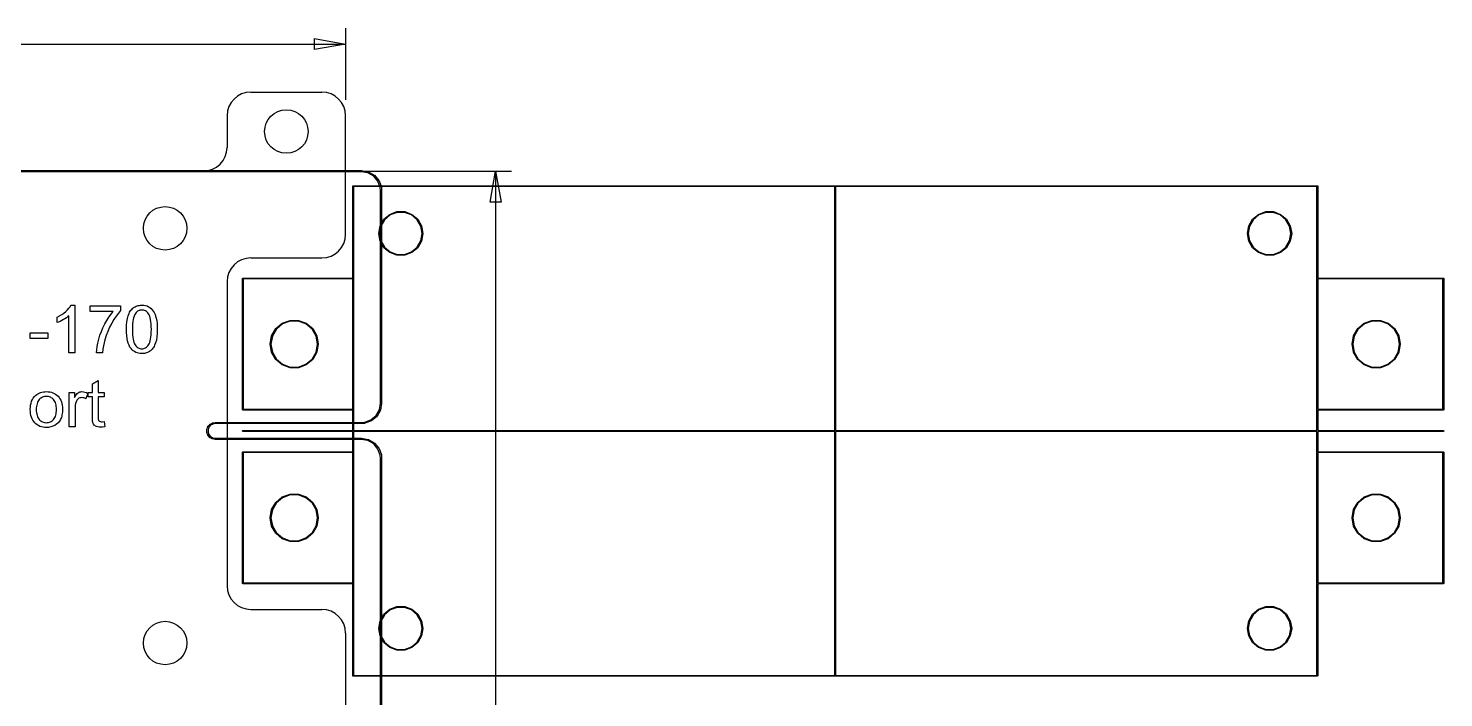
# Model space of a CAD drawing. Extents: x -55 to 320, y -110 to 124.
# Drawn here: x 140.8 to 320.1, y 33.3 to 118.1 of the extents above; entities that cross this region are included whole.
import ezdxf

# ---------------------------------------------------------------- set-up
doc = ezdxf.new("R2010")
doc.units = 0
doc.header["$LTSCALE"] = 10
for name, color, linetype in [('devices', 7, 'CONTINUOUS'), ('edge_cuts', 7, 'CONTINUOUS'), ('support_2mm_layer', 7, 'CONTINUOUS')]:
    doc.layers.add(name, color=color, linetype=linetype)

msp = doc.modelspace()

# ---------------------------------------------------------------- linework, layer by layer
at = {"layer": 'devices', "color": 7, "linetype": 'CONTINUOUS'}
for p, q in [((181.9, 98.11), (181.9, 98.12)), ((181.9, 98.12), (181.91, 98.12)), ((181.9, 98.1), (181.9, 98.11)), ((181.9, 98.11), (181.9, 98.11)), ((181.9, 86.45), (181.9, 98.1)), ((181.9, 98.1), (181.9, 98.1)), ((181.91, 98.13), (181.91, 98.14)), ((181.91, 98.14), (181.92, 98.14)), ((181.91, 98.12), (181.91, 98.13)), ((181.91, 98.13), (181.91, 98.13)), ((181.91, 98.12), (181.91, 98.12)), ((181.92, 98.14), (181.92, 98.14)), ((181.92, 98.14), (181.93, 98.14)), ((181.93, 98.14), (181.93, 98.15)), ((181.93, 98.15), (181.94, 98.15)), ((181.93, 98.14), (181.93, 98.14)), ((181.94, 98.15), (181.94, 98.15)), ((181.94, 98.15), (181.95, 98.15)), ((181.95, 98.15), (181.95, 98.15)), ((181.95, 98.15), (304.05, 98.15)), ((182, 98.05), (182, 67.15)), ((242.95, 98.05), (182, 98.05)), ((242.95, 67.15), (242.95, 98.05)), ((243.05, 98.05), (243.05, 67.15)), ((304, 98.05), (243.05, 98.05)), ((304, 67.15), (304, 98.05)), ((304.05, 98.15), (304.06, 98.15)), ((304.05, 98.15), (304.05, 98.15)), ((304.06, 98.15), (304.06, 98.15)), ((304.06, 98.15), (304.07, 98.15)), ((304.07, 98.15), (304.07, 98.14)), ((304.07, 98.14), (304.07, 98.14)), ((304.07, 98.14), (304.08, 98.14)), ((304.08, 98.14), (304.08, 98.14)), ((304.08, 98.14), (304.08, 98.14)), ((304.08, 98.14), (304.09, 98.13)), ((304.09, 98.13), (304.09, 98.13)), ((304.09, 98.13), (304.09, 98.12)), ((304.09, 98.12), (304.1, 98.12)), ((304.1, 98.12), (304.1, 98.12)), ((304.1, 98.12), (304.1, 98.11)), ((304.1, 98.11), (304.1, 98.11)), ((304.1, 98.11), (304.1, 98.1)), ((304.1, 98.1), (304.1, 98.1)), ((304.1, 98.1), (304.1, 86.45)), ((185.37, 93.06), (185.85, 93.9)), ((185.93, 93.84), (185.46, 93.02)), ((185.85, 93.9), (186.6, 94.52)), ((186.65, 94.44), (185.93, 93.84)), ((186.6, 94.52), (187.51, 94.86)), ((187.53, 94.76), (186.65, 94.44)), ((187.51, 94.86), (188.49, 94.86)), ((188.47, 94.76), (187.53, 94.76)), ((189.35, 94.44), (188.47, 94.76)), ((188.49, 94.86), (189.4, 94.52)), ((190.07, 93.84), (189.35, 94.44)), ((189.4, 94.52), (190.15, 93.9)), ((190.54, 93.02), (190.07, 93.84)), ((190.15, 93.9), (190.63, 93.06)), ((295.37, 93.06), (295.86, 93.9)), ((295.93, 93.84), (295.46, 93.02)), ((295.86, 93.9), (296.6, 94.52)), ((296.65, 94.44), (295.93, 93.84)), ((296.6, 94.52), (297.51, 94.86)), ((297.53, 94.76), (296.65, 94.44)), ((297.51, 94.86), (298.49, 94.86)), ((298.47, 94.76), (297.53, 94.76)), ((299.35, 94.44), (298.47, 94.76)), ((298.49, 94.86), (299.4, 94.52)), ((300.07, 93.84), (299.35, 94.44)), ((299.4, 94.52), (300.14, 93.9)), ((300.54, 93.02), (300.07, 93.84)), ((300.14, 93.9), (300.63, 93.06)), ((185.2, 92.1), (185.37, 93.06)), ((185.37, 91.14), (185.2, 92.1)), ((185.46, 93.02), (185.3, 92.1)), ((185.3, 92.1), (185.46, 91.18)), ((190.7, 92.1), (190.54, 93.02)), ((190.54, 91.18), (190.7, 92.1)), ((190.63, 93.06), (190.8, 92.1)), ((190.8, 92.1), (190.63, 91.14)), ((295.2, 92.1), (295.37, 93.06)), ((295.37, 91.14), (295.2, 92.1)), ((295.46, 93.02), (295.3, 92.1)), ((295.3, 92.1), (295.46, 91.18)), ((300.7, 92.1), (300.54, 93.02)), ((300.54, 91.18), (300.7, 92.1)), ((300.63, 93.06), (300.8, 92.1)), ((300.8, 92.1), (300.63, 91.14)), ((185.85, 90.3), (185.37, 91.14)), ((185.46, 91.18), (185.93, 90.36)), ((186.6, 89.68), (185.85, 90.3)), ((185.93, 90.36), (186.65, 89.76)), ((187.51, 89.34), (186.6, 89.68)), ((186.65, 89.76), (187.53, 89.44)), ((188.47, 89.44), (189.35, 89.76)), ((189.4, 89.68), (188.49, 89.34)), ((189.35, 89.76), (190.07, 90.36)), ((190.15, 90.3), (189.4, 89.68)), ((190.07, 90.36), (190.54, 91.18)), ((190.63, 91.14), (190.15, 90.3)), ((295.86, 90.3), (295.37, 91.14)), ((295.46, 91.18), (295.93, 90.36)), ((296.6, 89.68), (295.86, 90.3)), ((295.93, 90.36), (296.65, 89.76)), ((297.51, 89.34), (296.6, 89.68)), ((296.65, 89.76), (297.53, 89.44)), ((298.47, 89.44), (299.35, 89.76)), ((299.4, 89.68), (298.49, 89.34)), ((299.35, 89.76), (300.07, 90.36)), ((300.14, 90.3), (299.4, 89.68)), ((300.07, 90.36), (300.54, 91.18)), ((300.63, 91.14), (300.14, 90.3)), ((188.49, 89.34), (187.51, 89.34)), ((187.53, 89.44), (188.47, 89.44)), ((298.49, 89.34), (297.51, 89.34)), ((297.53, 89.44), (298.47, 89.44)), ((167.95, 86.41), (167.95, 86.42)), ((167.95, 86.42), (167.96, 86.42)), ((167.95, 86.4), (167.95, 86.41)), ((167.95, 86.41), (167.95, 86.41)), ((167.95, 69.8), (167.95, 86.4)), ((167.95, 86.4), (167.95, 86.4)), ((167.96, 86.43), (167.97, 86.44)), ((167.96, 86.42), (167.96, 86.43)), ((167.96, 86.43), (167.96, 86.43)), ((167.96, 86.42), (167.96, 86.42)), ((167.97, 86.44), (167.97, 86.44)), ((167.97, 86.44), (167.97, 86.44)), ((167.97, 86.44), (167.97, 86.44)), ((167.97, 86.44), (167.98, 86.44)), ((167.98, 86.44), (167.98, 86.45)), ((167.98, 86.45), (167.99, 86.45)), ((167.99, 86.45), (167.99, 86.45)), ((167.99, 86.45), (168, 86.45)), ((168, 86.45), (168, 86.45)), ((168, 86.45), (181.9, 86.45)), ((168.05, 86.35), (168.05, 69.85)), ((181.9, 86.35), (168.05, 86.35)), ((181.9, 69.85), (181.9, 86.35)), ((304.1, 86.45), (320, 86.45)), ((304.1, 86.35), (304.1, 69.85)), ((319.95, 86.35), (304.1, 86.35)), ((319.95, 69.85), (319.95, 86.35)), ((320, 86.45), (320, 86.45)), ((320, 86.45), (320.01, 86.45)), ((320.01, 86.45), (320.01, 86.45)), ((320.01, 86.45), (320.02, 86.45)), ((320.02, 86.45), (320.02, 86.44)), ((320.02, 86.44), (320.02, 86.44)), ((320.02, 86.44), (320.03, 86.44)), ((320.03, 86.44), (320.03, 86.44)), ((320.03, 86.44), (320.04, 86.44)), ((320.04, 86.44), (320.04, 86.43)), ((320.04, 86.43), (320.04, 86.43)), ((320.04, 86.43), (320.04, 86.42)), ((320.04, 86.42), (320.05, 86.42)), ((320.05, 86.42), (320.05, 86.42)), ((320.05, 86.42), (320.05, 86.41)), ((320.05, 86.41), (320.05, 86.41)), ((320.05, 86.41), (320.05, 86.4)), ((320.05, 86.4), (320.05, 86.4)), ((320.05, 86.4), (320.05, 69.8)), ((172.16, 80.06), (172.97, 80.74)), ((173.03, 80.65), (172.24, 80)), ((172.97, 80.74), (173.97, 81.1)), ((173.99, 81.01), (173.03, 80.65)), ((173.97, 81.1), (175.03, 81.1)), ((175.01, 81.01), (173.99, 81.01)), ((175.97, 80.65), (175.01, 81.01)), ((175.03, 81.1), (176.03, 80.74)), ((176.76, 80), (175.97, 80.65)), ((176.03, 80.74), (176.84, 80.06)), ((309.16, 80.06), (309.98, 80.74)), ((310.02, 80.65), (309.24, 80)), ((309.98, 80.74), (310.97, 81.1)), ((310.99, 81.01), (310.02, 80.65)), ((310.97, 81.1), (312.03, 81.1)), ((312.01, 81.01), (310.99, 81.01)), ((312.98, 80.65), (312.01, 81.01)), ((312.03, 81.1), (313.02, 80.74)), ((313.76, 80), (312.98, 80.65)), ((313.02, 80.74), (313.84, 80.06)), ((171.45, 78.1), (171.63, 79.14)), ((171.73, 79.11), (171.55, 78.1)), ((171.63, 79.14), (172.16, 80.06)), ((172.24, 80), (171.73, 79.11)), ((177.27, 79.11), (176.76, 80)), ((176.84, 80.06), (177.37, 79.14)), ((177.45, 78.1), (177.27, 79.11)), ((177.37, 79.14), (177.55, 78.1)), ((308.45, 78.1), (308.63, 79.14)), ((308.73, 79.11), (308.55, 78.1)), ((308.63, 79.14), (309.16, 80.06)), ((309.24, 80), (308.73, 79.11)), ((314.27, 79.11), (313.76, 80)), ((313.84, 80.06), (314.37, 79.14)), ((314.45, 78.1), (314.27, 79.11)), ((314.37, 79.14), (314.55, 78.1)), ((171.63, 77.06), (171.45, 78.1)), ((171.55, 78.1), (171.73, 77.09)), ((171.73, 77.09), (172.24, 76.2)), ((176.76, 76.2), (177.27, 77.09)), ((177.27, 77.09), (177.45, 78.1)), ((177.55, 78.1), (177.37, 77.06)), ((308.63, 77.06), (308.45, 78.1)), ((308.55, 78.1), (308.73, 77.09)), ((308.73, 77.09), (309.24, 76.2)), ((313.76, 76.2), (314.27, 77.09)), ((314.27, 77.09), (314.45, 78.1)), ((314.55, 78.1), (314.37, 77.06)), ((172.16, 76.14), (171.63, 77.06)), ((172.97, 75.46), (172.16, 76.14)), ((172.24, 76.2), (173.03, 75.55)), ((173.97, 75.1), (172.97, 75.46)), ((173.03, 75.55), (173.99, 75.19)), ((175.01, 75.19), (175.97, 75.55)), ((176.03, 75.46), (175.03, 75.1)), ((175.97, 75.55), (176.76, 76.2)), ((176.84, 76.14), (176.03, 75.46)), ((177.37, 77.06), (176.84, 76.14)), ((309.16, 76.14), (308.63, 77.06)), ((309.98, 75.46), (309.16, 76.14)), ((309.24, 76.2), (310.02, 75.55)), ((310.97, 75.1), (309.98, 75.46)), ((310.02, 75.55), (310.99, 75.19)), ((312.01, 75.19), (312.98, 75.55)), ((313.02, 75.46), (312.03, 75.1)), ((312.98, 75.55), (313.76, 76.2)), ((313.84, 76.14), (313.02, 75.46)), ((314.37, 77.06), (313.84, 76.14)), ((175.03, 75.1), (173.97, 75.1)), ((173.99, 75.19), (175.01, 75.19)), ((312.03, 75.1), (310.97, 75.1)), ((310.99, 75.19), (312.01, 75.19)), ((167.95, 69.79), (167.95, 69.8)), ((167.95, 69.8), (167.95, 69.8)), ((167.95, 69.78), (167.95, 69.79)), ((167.95, 69.79), (167.95, 69.79)), ((167.96, 69.78), (167.95, 69.78)), ((167.96, 69.77), (167.96, 69.78)), ((167.96, 69.78), (167.96, 69.78)), ((167.97, 69.77), (167.96, 69.77)), ((167.96, 69.77), (167.96, 69.77)), ((167.97, 69.76), (167.97, 69.77)), ((167.98, 69.76), (167.97, 69.76)), ((167.97, 69.76), (167.97, 69.76)), ((167.97, 69.76), (167.97, 69.76)), ((167.98, 69.75), (167.98, 69.76)), ((167.99, 69.75), (167.98, 69.75)), ((168, 69.75), (167.99, 69.75)), ((167.99, 69.75), (167.99, 69.75)), ((181.9, 69.75), (168, 69.75)), ((168, 69.75), (168, 69.75)), ((168.05, 69.85), (181.9, 69.85)), ((181.9, 67.15), (181.9, 69.75)), ((304.1, 69.85), (319.95, 69.85)), ((320, 69.75), (304.1, 69.75)), ((304.1, 69.75), (304.1, 67.15)), ((320.01, 69.75), (320, 69.75)), ((320, 69.75), (320, 69.75)), ((320.02, 69.75), (320.01, 69.75)), ((320.01, 69.75), (320.01, 69.75)), ((320.03, 69.76), (320.02, 69.76)), ((320.02, 69.76), (320.02, 69.76)), ((320.02, 69.76), (320.02, 69.75)), ((320.04, 69.77), (320.03, 69.76)), ((320.03, 69.76), (320.03, 69.76)), ((320.05, 69.78), (320.04, 69.78)), ((320.04, 69.78), (320.04, 69.77)), ((320.04, 69.77), (320.04, 69.77)), ((320.04, 69.77), (320.04, 69.77)), ((320.05, 69.8), (320.05, 69.8)), ((320.05, 69.8), (320.05, 69.79)), ((320.05, 69.79), (320.05, 69.79)), ((320.05, 69.79), (320.05, 69.78)), ((320.05, 69.78), (320.05, 69.78)), ((167.95, 67.11), (167.96, 67.12)), ((167.95, 67.09), (167.95, 67.11)), ((167.96, 67.08), (167.95, 67.09)), ((167.96, 67.12), (167.97, 67.14)), ((167.97, 67.06), (167.96, 67.08)), ((167.97, 67.14), (167.98, 67.15)), ((167.98, 67.05), (167.97, 67.06)), ((167.98, 67.15), (168, 67.15)), ((168, 67.05), (167.98, 67.05)), ((168, 67.15), (181.9, 67.15)), ((181.9, 67.05), (168, 67.05)), ((181.9, 64.45), (181.9, 67.05)), ((182, 67.15), (242.95, 67.15)), ((182, 67.05), (182, 36.15)), ((242.95, 67.05), (182, 67.05)), ((242.95, 36.15), (242.95, 67.05)), ((243.05, 67.15), (304, 67.15)), ((243.05, 67.05), (243.05, 36.15)), ((304, 67.05), (243.05, 67.05)), ((304, 36.15), (304, 67.05)), ((304.1, 67.15), (320, 67.15)), ((320, 67.05), (304.1, 67.05)), ((304.1, 67.05), (304.1, 64.45)), ((320, 67.15), (320.02, 67.15)), ((320.02, 67.05), (320, 67.05)), ((320.02, 67.15), (320.03, 67.14)), ((320.03, 67.06), (320.02, 67.05)), ((320.03, 67.14), (320.04, 67.12)), ((320.04, 67.08), (320.03, 67.06)), ((320.04, 67.12), (320.05, 67.11)), ((320.05, 67.09), (320.04, 67.08)), ((320.05, 67.11), (320.05, 67.09)), ((167.95, 64.41), (167.95, 64.42)), ((167.95, 64.42), (167.96, 64.42)), ((167.95, 64.4), (167.95, 64.41)), ((167.95, 64.41), (167.95, 64.41)), ((167.95, 47.8), (167.95, 64.4)), ((167.95, 64.4), (167.95, 64.4)), ((167.96, 64.43), (167.97, 64.44)), ((167.96, 64.42), (167.96, 64.43)), ((167.96, 64.43), (167.96, 64.43)), ((167.96, 64.42), (167.96, 64.42)), ((167.97, 64.44), (167.97, 64.44)), ((167.97, 64.44), (167.97, 64.44)), ((167.97, 64.44), (167.97, 64.44)), ((167.97, 64.44), (167.98, 64.44)), ((167.98, 64.44), (167.98, 64.45)), ((167.98, 64.45), (167.99, 64.45)), ((167.99, 64.45), (167.99, 64.45)), ((167.99, 64.45), (168, 64.45)), ((168, 64.45), (168, 64.45)), ((168, 64.45), (181.9, 64.45)), ((168.05, 64.35), (168.05, 47.85)), ((181.9, 64.35), (168.05, 64.35)), ((181.9, 47.85), (181.9, 64.35)), ((304.1, 64.45), (320, 64.45)), ((304.1, 64.35), (304.1, 47.85)), ((319.95, 64.35), (304.1, 64.35)), ((319.95, 47.85), (319.95, 64.35)), ((320, 64.45), (320, 64.45)), ((320, 64.45), (320.01, 64.45)), ((320.01, 64.45), (320.01, 64.45)), ((320.01, 64.45), (320.02, 64.45)), ((320.02, 64.45), (320.02, 64.44)), ((320.02, 64.44), (320.02, 64.44)), ((320.02, 64.44), (320.03, 64.44)), ((320.03, 64.44), (320.03, 64.44)), ((320.03, 64.44), (320.04, 64.44)), ((320.04, 64.44), (320.04, 64.43)), ((320.04, 64.43), (320.04, 64.43)), ((320.04, 64.43), (320.04, 64.42)), ((320.04, 64.42), (320.05, 64.42)), ((320.05, 64.42), (320.05, 64.42)), ((320.05, 64.42), (320.05, 64.41)), ((320.05, 64.41), (320.05, 64.41)), ((320.05, 64.41), (320.05, 64.4)), ((320.05, 64.4), (320.05, 64.4)), ((320.05, 64.4), (320.05, 47.8)), ((171.63, 57.14), (172.16, 58.06)), ((172.24, 58), (171.73, 57.11)), ((172.16, 58.06), (172.97, 58.74)), ((173.03, 58.65), (172.24, 58)), ((172.97, 58.74), (173.97, 59.1)), ((173.99, 59.01), (173.03, 58.65)), ((173.97, 59.1), (175.03, 59.1)), ((175.01, 59.01), (173.99, 59.01)), ((175.97, 58.65), (175.01, 59.01)), ((175.03, 59.1), (176.03, 58.74)), ((176.76, 58), (175.97, 58.65)), ((176.03, 58.74), (176.84, 58.06)), ((177.27, 57.11), (176.76, 58)), ((176.84, 58.06), (177.37, 57.14)), ((308.63, 57.14), (309.16, 58.06)), ((309.24, 58), (308.73, 57.11)), ((309.16, 58.06), (309.98, 58.74)), ((310.02, 58.65), (309.24, 58)), ((309.98, 58.74), (310.97, 59.1)), ((310.99, 59.01), (310.02, 58.65)), ((310.97, 59.1), (312.03, 59.1)), ((312.01, 59.01), (310.99, 59.01)), ((312.98, 58.65), (312.01, 59.01)), ((312.03, 59.1), (313.02, 58.74)), ((313.76, 58), (312.98, 58.65)), ((313.02, 58.74), (313.84, 58.06)), ((314.27, 57.11), (313.76, 58)), ((313.84, 58.06), (314.37, 57.14)), ((171.45, 56.1), (171.63, 57.14)), ((171.63, 55.06), (171.45, 56.1)), ((171.73, 57.11), (171.55, 56.1)), ((171.55, 56.1), (171.73, 55.09)), ((177.45, 56.1), (177.27, 57.11)), ((177.27, 55.09), (177.45, 56.1)), ((177.37, 57.14), (177.55, 56.1)), ((177.55, 56.1), (177.37, 55.06)), ((308.45, 56.1), (308.63, 57.14)), ((308.63, 55.06), (308.45, 56.1)), ((308.73, 57.11), (308.55, 56.1)), ((308.55, 56.1), (308.73, 55.09)), ((314.45, 56.1), (314.27, 57.11)), ((314.27, 55.09), (314.45, 56.1)), ((314.37, 57.14), (314.55, 56.1)), ((314.55, 56.1), (314.37, 55.06)), ((172.16, 54.14), (171.63, 55.06)), ((171.73, 55.09), (172.24, 54.2)), ((172.97, 53.46), (172.16, 54.14)), ((172.24, 54.2), (173.03, 53.55)), ((175.97, 53.55), (176.76, 54.2)), ((176.84, 54.14), (176.03, 53.46)), ((176.76, 54.2), (177.27, 55.09)), ((177.37, 55.06), (176.84, 54.14)), ((309.16, 54.14), (308.63, 55.06)), ((308.73, 55.09), (309.24, 54.2)), ((309.98, 53.46), (309.16, 54.14)), ((309.24, 54.2), (310.02, 53.55)), ((312.98, 53.55), (313.76, 54.2)), ((313.84, 54.14), (313.02, 53.46)), ((313.76, 54.2), (314.27, 55.09)), ((314.37, 55.06), (313.84, 54.14)), ((173.97, 53.1), (172.97, 53.46)), ((173.03, 53.55), (173.99, 53.19)), ((175.03, 53.1), (173.97, 53.1)), ((173.99, 53.19), (175.01, 53.19)), ((175.01, 53.19), (175.97, 53.55)), ((176.03, 53.46), (175.03, 53.1)), ((310.97, 53.1), (309.98, 53.46)), ((310.02, 53.55), (310.99, 53.19)), ((312.03, 53.1), (310.97, 53.1)), ((310.99, 53.19), (312.01, 53.19)), ((312.01, 53.19), (312.98, 53.55)), ((313.02, 53.46), (312.03, 53.1)), ((167.95, 47.79), (167.95, 47.8)), ((167.95, 47.8), (167.95, 47.8)), ((167.95, 47.78), (167.95, 47.79)), ((167.95, 47.79), (167.95, 47.79)), ((167.96, 47.78), (167.95, 47.78)), ((167.96, 47.77), (167.96, 47.78)), ((167.97, 47.77), (167.96, 47.77)), ((167.96, 47.77), (167.96, 47.77)), ((167.96, 47.77), (167.96, 47.77)), ((167.97, 47.76), (167.97, 47.77)), ((167.98, 47.76), (167.97, 47.76)), ((167.97, 47.76), (167.97, 47.76)), ((167.97, 47.76), (167.97, 47.76)), ((167.98, 47.75), (167.98, 47.76)), ((167.99, 47.75), (167.98, 47.75)), ((168, 47.75), (167.99, 47.75)), ((167.99, 47.75), (167.99, 47.75)), ((181.9, 47.75), (168, 47.75)), ((168, 47.75), (168, 47.75)), ((168.05, 47.85), (181.9, 47.85)), ((181.9, 36.1), (181.9, 47.75)), ((304.1, 47.85), (319.95, 47.85)), ((320, 47.75), (304.1, 47.75)), ((304.1, 47.75), (304.1, 36.1)), ((320.01, 47.75), (320, 47.75)), ((320, 47.75), (320, 47.75)), ((320.02, 47.75), (320.01, 47.75)), ((320.01, 47.75), (320.01, 47.75)), ((320.03, 47.76), (320.02, 47.76)), ((320.02, 47.76), (320.02, 47.76)), ((320.02, 47.76), (320.02, 47.75)), ((320.04, 47.77), (320.03, 47.76)), ((320.03, 47.76), (320.03, 47.76)), ((320.05, 47.78), (320.04, 47.77)), ((320.04, 47.77), (320.04, 47.77)), ((320.04, 47.77), (320.04, 47.77)), ((320.04, 47.77), (320.04, 47.77)), ((320.05, 47.8), (320.05, 47.8)), ((320.05, 47.8), (320.05, 47.79)), ((320.05, 47.79), (320.05, 47.79)), ((320.05, 47.79), (320.05, 47.78)), ((320.05, 47.78), (320.05, 47.78)), ((186.6, 44.52), (187.51, 44.86)), ((187.51, 44.86), (188.49, 44.86)), ((188.49, 44.86), (189.4, 44.52)), ((296.6, 44.52), (297.51, 44.86)), ((297.51, 44.86), (298.49, 44.86)), ((298.49, 44.86), (299.4, 44.52)), ((185.2, 42.1), (185.37, 43.06)), ((185.46, 43.02), (185.3, 42.1)), ((185.37, 43.06), (185.85, 43.9)), ((185.93, 43.84), (185.46, 43.02)), ((185.85, 43.9), (186.6, 44.52)), ((186.65, 44.44), (185.93, 43.84)), ((187.53, 44.76), (186.65, 44.44)), ((188.47, 44.76), (187.53, 44.76)), ((189.35, 44.44), (188.47, 44.76)), ((190.07, 43.84), (189.35, 44.44)), ((189.4, 44.52), (190.15, 43.9)), ((190.54, 43.02), (190.07, 43.84)), ((190.15, 43.9), (190.63, 43.06)), ((190.7, 42.1), (190.54, 43.02)), ((190.63, 43.06), (190.8, 42.1)), ((295.2, 42.1), (295.37, 43.06)), ((295.46, 43.02), (295.3, 42.1)), ((295.37, 43.06), (295.86, 43.9)), ((295.93, 43.84), (295.46, 43.02)), ((295.86, 43.9), (296.6, 44.52)), ((296.65, 44.44), (295.93, 43.84)), ((297.53, 44.76), (296.65, 44.44)), ((298.47, 44.76), (297.53, 44.76)), ((299.35, 44.44), (298.47, 44.76)), ((300.07, 43.84), (299.35, 44.44)), ((299.4, 44.52), (300.14, 43.9)), ((300.54, 43.02), (300.07, 43.84)), ((300.14, 43.9), (300.63, 43.06)), ((300.7, 42.1), (300.54, 43.02)), ((300.63, 43.06), (300.8, 42.1)), ((185.37, 41.14), (185.2, 42.1)), ((185.3, 42.1), (185.46, 41.18)), ((190.54, 41.18), (190.7, 42.1)), ((190.8, 42.1), (190.63, 41.14)), ((295.37, 41.14), (295.2, 42.1)), ((295.3, 42.1), (295.46, 41.18)), ((300.54, 41.18), (300.7, 42.1)), ((300.8, 42.1), (300.63, 41.14)), ((185.85, 40.3), (185.37, 41.14)), ((185.46, 41.18), (185.93, 40.36)), ((186.6, 39.68), (185.85, 40.3)), ((185.93, 40.36), (186.65, 39.76)), ((187.51, 39.34), (186.6, 39.68)), ((186.65, 39.76), (187.53, 39.44)), ((187.53, 39.44), (188.47, 39.44)), ((188.47, 39.44), (189.35, 39.76)), ((189.4, 39.68), (188.49, 39.34)), ((189.35, 39.76), (190.07, 40.36)), ((190.15, 40.3), (189.4, 39.68)), ((190.07, 40.36), (190.54, 41.18)), ((190.63, 41.14), (190.15, 40.3)), ((295.86, 40.3), (295.37, 41.14)), ((295.46, 41.18), (295.93, 40.36)), ((296.6, 39.68), (295.86, 40.3)), ((295.93, 40.36), (296.65, 39.76)), ((297.51, 39.34), (296.6, 39.68)), ((296.65, 39.76), (297.53, 39.44)), ((297.53, 39.44), (298.47, 39.44)), ((298.47, 39.44), (299.35, 39.76)), ((299.4, 39.68), (298.49, 39.34)), ((299.35, 39.76), (300.07, 40.36)), ((300.14, 40.3), (299.4, 39.68)), ((300.07, 40.36), (300.54, 41.18)), ((300.63, 41.14), (300.14, 40.3)), ((188.49, 39.34), (187.51, 39.34)), ((298.49, 39.34), (297.51, 39.34)), ((181.9, 36.09), (181.9, 36.1)), ((181.9, 36.1), (181.9, 36.1)), ((181.9, 36.08), (181.9, 36.09)), ((181.9, 36.09), (181.9, 36.09)), ((181.91, 36.08), (181.9, 36.08)), ((181.91, 36.07), (181.91, 36.08)), ((181.91, 36.08), (181.91, 36.08)), ((181.91, 36.06), (181.91, 36.07)), ((181.91, 36.07), (181.91, 36.07)), ((181.92, 36.06), (181.91, 36.06)), ((181.93, 36.06), (181.92, 36.06)), ((181.92, 36.06), (181.92, 36.06)), ((181.93, 36.05), (181.93, 36.06)), ((181.93, 36.06), (181.93, 36.06)), ((181.94, 36.05), (181.93, 36.05)), ((181.95, 36.05), (181.94, 36.05)), ((181.94, 36.05), (181.94, 36.05)), ((304.05, 36.05), (181.95, 36.05)), ((181.95, 36.05), (181.95, 36.05)), ((182, 36.15), (242.95, 36.15)), ((243.05, 36.15), (304, 36.15)), ((304.06, 36.05), (304.05, 36.05)), ((304.05, 36.05), (304.05, 36.05)), ((304.07, 36.05), (304.06, 36.05)), ((304.06, 36.05), (304.06, 36.05)), ((304.08, 36.06), (304.07, 36.06)), ((304.07, 36.06), (304.07, 36.06)), ((304.07, 36.06), (304.07, 36.05)), ((304.09, 36.07), (304.08, 36.06)), ((304.08, 36.06), (304.08, 36.06)), ((304.08, 36.06), (304.08, 36.06)), ((304.1, 36.08), (304.09, 36.08)), ((304.09, 36.08), (304.09, 36.07)), ((304.09, 36.07), (304.09, 36.07)), ((304.1, 36.1), (304.1, 36.1)), ((304.1, 36.1), (304.1, 36.09)), ((304.1, 36.09), (304.1, 36.09)), ((304.1, 36.09), (304.1, 36.08)), ((304.1, 36.08), (304.1, 36.08))]:
    msp.add_line(p, q, dxfattribs=at)
at = {"layer": 'edge_cuts', "color": 7, "linetype": 'CONTINUOUS'}
for p, q in [((-37, 100.08), (183, 100.08)), ((182.99, 99.92), (-37, 99.92)), ((183.83, 99.78), (182.99, 99.92)), ((183, 100.08), (183.01, 100.07)), ((183.01, 100.07), (183.01, 100.07)), ((183.01, 100.07), (183.87, 99.92)), ((184.56, 99.36), (183.83, 99.78)), ((183.87, 99.92), (183.89, 99.91)), ((183.89, 99.91), (184.64, 99.48)), ((185.1, 98.71), (184.56, 99.36)), ((184.64, 99.48), (184.66, 99.46)), ((184.66, 99.46), (185.22, 98.8)), ((185.39, 97.92), (185.1, 98.71)), ((185.22, 98.8), (185.24, 98.78)), ((185.24, 98.78), (185.53, 97.96)), ((185.43, 97.5), (185.39, 97.92)), ((185.43, 70.61), (185.43, 97.5)), ((185.53, 97.96), (185.53, 97.95)), ((185.53, 97.95), (185.54, 97.94)), ((185.54, 97.94), (185.57, 97.51)), ((185.57, 97.51), (185.57, 97.5)), ((185.57, 97.5), (185.57, 97.5)), ((185.57, 97.5), (185.57, 70.6)), ((185.28, 69.77), (185.43, 70.61)), ((185.57, 70.59), (185.42, 69.73)), ((185.57, 70.6), (185.57, 70.59)), ((185.57, 70.59), (185.57, 70.59)), ((164.12, 68.1), (164.15, 68.11)), ((164.15, 68.11), (164.49, 68.17)), ((164.49, 68.17), (164.49, 68.17)), ((164.49, 68.17), (164.5, 68.17)), ((164.5, 68.17), (183, 68.17)), ((183, 68.17), (183.42, 68.21)), ((183.42, 68.21), (184.21, 68.5)), ((184.28, 68.36), (183.46, 68.07)), ((184.21, 68.5), (184.86, 69.04)), ((184.3, 68.38), (184.28, 68.36)), ((184.96, 68.94), (184.3, 68.38)), ((184.86, 69.04), (185.28, 69.77)), ((184.98, 68.96), (184.96, 68.94)), ((185.41, 69.71), (184.98, 68.96)), ((185.42, 69.73), (185.41, 69.71)), ((163.44, 67.3), (163.56, 67.63)), ((163.44, 67.27), (163.44, 67.3)), ((163.44, 66.93), (163.44, 67.27)), ((163.44, 66.9), (163.44, 66.93)), ((163.56, 66.57), (163.44, 66.9)), ((163.56, 67.63), (163.58, 67.65)), ((163.58, 66.55), (163.56, 66.57)), ((163.58, 67.65), (163.8, 67.91)), ((163.8, 66.29), (163.58, 66.55)), ((163.7, 67.56), (163.59, 67.26)), ((163.59, 67.26), (163.59, 66.94)), ((163.59, 66.94), (163.7, 66.64)), ((163.91, 67.81), (163.7, 67.56)), ((163.7, 66.64), (163.91, 66.39)), ((163.8, 67.91), (163.82, 67.93)), ((163.8, 67.91), (163.8, 67.91)), ((163.82, 67.93), (164.12, 68.1)), ((164.18, 67.97), (163.91, 67.81)), ((163.91, 66.39), (164.18, 66.23)), ((164.51, 68.03), (164.18, 67.97)), ((183, 68.03), (164.51, 68.03)), ((183.01, 68.03), (183, 68.03)), ((183, 68.03), (183, 68.03)), ((183.44, 68.06), (183.01, 68.03)), ((183.45, 68.07), (183.44, 68.06)), ((183.46, 68.07), (183.45, 68.07)), ((163.82, 66.27), (163.8, 66.29)), ((163.8, 66.29), (163.8, 66.29)), ((164.12, 66.1), (163.82, 66.27)), ((163.82, 66.27), (163.82, 66.27)), ((164.15, 66.09), (164.12, 66.1)), ((164.49, 66.03), (164.15, 66.09)), ((164.18, 66.23), (164.51, 66.17)), ((164.5, 66.03), (164.49, 66.03)), ((164.49, 66.03), (164.49, 66.03)), ((182.99, 66.03), (164.5, 66.03)), ((164.51, 66.17), (183, 66.17)), ((183.83, 65.88), (182.99, 66.03)), ((183, 66.17), (183.01, 66.17)), ((183.01, 66.17), (183.01, 66.17)), ((183.01, 66.17), (183.87, 66.02)), ((184.56, 65.46), (183.83, 65.88)), ((183.87, 66.02), (183.89, 66.01)), ((183.89, 66.01), (184.64, 65.58)), ((185.1, 64.81), (184.56, 65.46)), ((184.64, 65.58), (184.66, 65.56)), ((184.66, 65.56), (185.22, 64.9)), ((185.39, 64.02), (185.1, 64.81)), ((185.22, 64.9), (185.24, 64.88)), ((185.24, 64.88), (185.53, 64.06)), ((185.43, 63.6), (185.39, 64.02)), ((185.43, 3.51), (185.43, 63.6)), ((185.53, 64.06), (185.53, 64.05)), ((185.53, 64.05), (185.54, 64.04)), ((185.54, 64.04), (185.57, 63.61)), ((185.57, 63.61), (185.57, 63.6)), ((185.57, 63.6), (185.57, 63.6)), ((185.57, 63.6), (185.57, 3.5))]:
    msp.add_line(p, q, dxfattribs=at)
for p in [(184.96, 68.94), (163.58, 67.65), (163.58, 66.55), (163.82, 67.93), (163.82, 67.93), (163.82, 67.93), (163.82, 66.27)]:
    msp.add_point(p, dxfattribs=at)
at = {"layer": 'support_2mm_layer', "color": 7, "linetype": 'CONTINUOUS'}
for p, q in [((181, 118.07), (181, 109)), ((56, 116.07), (181, 116.07)), ((182, 100), (202, 100)), ((200, 100), (200, -100))]:
    msp.add_line(p, q, dxfattribs=at)
at = {"layer": 'support_2mm_layer', "color": 5, "linetype": 'CONTINUOUS'}
for p, q in [((169, 110), (178, 110)), ((166, 107), (166, 103)), ((181, 92), (181, 107)), ((163, 100), (129, 100)), ((169, 89), (178, 89)), ((166, 86), (166, 47.5)), ((169, 44.5), (178, 44.5)), ((181, 41.5), (181, 25.5))]:
    msp.add_line(p, q, dxfattribs=at)
at = {"layer": 'support_2mm_layer', "color": 7, "linetype": 'CONTINUOUS', "flags": 128}
for points in [[(181, 116.07), (177.06, 115.38), (177.06, 116.77), (181, 116.07)], [(200, 100), (200.69, 96.06), (199.31, 96.06), (200, 100)]]:
    msp.add_lwpolyline(points, close=True, dxfattribs=at)
at = {"layer": 'support_2mm_layer', "color": 5, "linetype": 'CONTINUOUS', "flags": 128}
for points in [[(146.7, 77), (145.96, 77), (145.96, 81.69), (145.82, 81.57), (145.66, 81.44), (145.47, 81.31), (145.27, 81.19), (144.86, 80.96), (144.67, 80.88), (144.49, 80.81), (144.49, 81.52), (144.79, 81.67), (145.07, 81.84), (145.33, 82.02), (145.57, 82.22), (145.79, 82.43), (145.97, 82.63), (146.11, 82.83), (146.23, 83.02), (146.7, 83.02), (146.7, 77)], [(148.64, 82.21), (148.64, 82.92), (152.52, 82.92), (152.52, 82.35), (152.24, 82.02), (151.95, 81.64), (151.67, 81.21), (151.39, 80.73), (151.12, 80.22), (150.89, 79.7), (150.69, 79.18), (150.52, 78.65), (150.42, 78.26), (150.33, 77.86), (150.27, 77.44), (150.23, 77), (149.48, 77), (149.5, 77.37), (149.55, 77.78), (149.64, 78.23), (149.75, 78.71), (149.9, 79.21), (150.08, 79.7), (150.28, 80.17), (150.52, 80.64), (150.77, 81.09), (151.03, 81.5), (151.3, 81.88), (151.58, 82.21), (148.64, 82.21)], [(153.25, 79.96), (153.26, 80.47), (153.3, 80.92), (153.37, 81.32), (153.42, 81.5), (153.47, 81.67), (153.59, 81.98), (153.66, 82.12), (153.74, 82.25), (153.83, 82.37), (153.92, 82.48), (154.01, 82.58), (154.12, 82.67), (154.23, 82.76), (154.35, 82.83), (154.47, 82.89), (154.61, 82.94), (154.75, 82.98), (154.89, 83), (155.05, 83.02), (155.21, 83.02), (155.44, 83.01), (155.66, 82.98), (155.86, 82.92), (156.05, 82.83), (156.23, 82.72), (156.39, 82.59), (156.53, 82.44), (156.65, 82.27), (156.77, 82.08), (156.87, 81.86), (156.95, 81.63), (157.03, 81.38), (157.09, 81.09), (157.13, 80.76), (157.15, 80.38), (157.16, 79.96), (157.15, 79.46), (157.11, 79), (157.04, 78.6), (156.95, 78.25), (156.82, 77.95), (156.75, 77.81), (156.67, 77.68), (156.59, 77.56), (156.5, 77.45), (156.4, 77.34), (156.3, 77.25), (156.19, 77.17), (156.07, 77.1), (155.94, 77.04), (155.81, 76.99), (155.67, 76.95), (155.52, 76.92), (155.37, 76.9), (155.21, 76.9), (154.99, 76.91), (154.8, 76.94), (154.61, 76.99), (154.43, 77.05), (154.27, 77.14), (154.11, 77.25), (153.97, 77.37), (153.84, 77.52), (153.7, 77.72), (153.58, 77.95), (153.48, 78.21), (153.4, 78.5), (153.33, 78.82), (153.29, 79.17), (153.26, 79.55), (153.25, 79.96)], [(154.01, 79.96), (154.01, 79.61), (154.03, 79.28), (154.06, 78.99), (154.09, 78.73), (154.14, 78.5), (154.2, 78.3), (154.27, 78.13), (154.35, 77.99), (154.44, 77.88), (154.54, 77.78), (154.63, 77.69), (154.74, 77.63), (154.85, 77.57), (154.96, 77.53), (155.08, 77.51), (155.21, 77.5), (155.33, 77.51), (155.45, 77.53), (155.56, 77.57), (155.67, 77.63), (155.78, 77.7), (155.88, 77.78), (155.97, 77.88), (156.06, 77.99), (156.14, 78.13), (156.21, 78.3), (156.27, 78.5), (156.32, 78.73), (156.36, 78.99), (156.38, 79.28), (156.4, 79.61), (156.41, 79.96), (156.4, 80.31), (156.38, 80.64), (156.36, 80.93), (156.32, 81.19), (156.27, 81.42), (156.21, 81.62), (156.14, 81.79), (156.06, 81.93), (155.97, 82.04), (155.88, 82.14), (155.78, 82.22), (155.67, 82.29), (155.56, 82.35), (155.45, 82.38), (155.32, 82.41), (155.2, 82.41), (155.07, 82.41), (154.96, 82.39), (154.85, 82.35), (154.74, 82.31), (154.64, 82.25), (154.55, 82.17), (154.47, 82.09), (154.39, 81.98), (154.3, 81.83), (154.22, 81.65), (154.16, 81.44), (154.1, 81.2), (154.06, 80.94), (154.03, 80.64), (154.01, 80.31), (154.01, 79.96)], [(141.05, 78.8), (141.05, 79.54), (143.32, 79.54), (143.32, 78.8), (141.05, 78.8)], [(150.42, 68.29), (150.52, 67.64), (150.23, 67.59), (149.97, 67.58), (149.78, 67.59), (149.61, 67.61), (149.47, 67.65), (149.35, 67.71), (149.24, 67.77), (149.16, 67.85), (149.09, 67.94), (149.03, 68.04), (148.99, 68.17), (148.97, 68.36), (148.95, 68.61), (148.94, 68.91), (148.94, 71.41), (148.4, 71.41), (148.4, 71.98), (148.94, 71.98), (148.94, 73.06), (149.68, 73.5), (149.68, 71.98), (150.42, 71.98), (150.42, 71.41), (149.68, 71.41), (149.68, 68.87), (149.69, 68.61), (149.7, 68.52), (149.72, 68.46), (149.77, 68.38), (149.84, 68.32), (149.95, 68.28), (150.09, 68.27), (150.24, 68.27), (150.42, 68.29)], [(141.08, 69.81), (141.09, 70.1), (141.12, 70.37), (141.18, 70.63), (141.25, 70.86), (141.34, 71.07), (141.46, 71.27), (141.6, 71.44), (141.75, 71.6), (141.9, 71.71), (142.05, 71.81), (142.21, 71.89), (142.38, 71.96), (142.55, 72.01), (142.73, 72.05), (142.92, 72.07), (143.12, 72.08), (143.34, 72.07), (143.55, 72.04), (143.75, 72), (143.93, 71.93), (144.11, 71.85), (144.28, 71.75), (144.44, 71.63), (144.59, 71.49), (144.72, 71.34), (144.83, 71.17), (144.93, 70.99), (145.01, 70.79), (145.07, 70.58), (145.12, 70.36), (145.15, 70.12), (145.15, 69.87), (145.14, 69.47), (145.09, 69.12), (145.06, 68.96), (145.01, 68.81), (144.96, 68.68), (144.9, 68.55), (144.76, 68.32), (144.59, 68.12), (144.4, 67.95), (144.17, 67.8), (143.92, 67.69), (143.67, 67.6), (143.4, 67.55), (143.12, 67.54), (142.9, 67.55), (142.69, 67.57), (142.48, 67.62), (142.29, 67.68), (142.12, 67.77), (141.95, 67.87), (141.79, 67.99), (141.64, 68.12), (141.51, 68.28), (141.4, 68.45), (141.3, 68.63), (141.22, 68.84), (141.16, 69.06), (141.12, 69.29), (141.09, 69.54), (141.08, 69.81)], [(146.01, 67.64), (146.01, 71.98), (146.67, 71.98), (146.67, 71.32), (146.8, 71.53), (146.92, 71.71), (147.03, 71.84), (147.14, 71.93), (147.25, 72), (147.37, 72.04), (147.49, 72.07), (147.61, 72.08), (147.8, 72.07), (147.99, 72.02), (148.18, 71.95), (148.37, 71.84), (148.12, 71.16), (147.98, 71.23), (147.85, 71.28), (147.71, 71.31), (147.58, 71.32), (147.46, 71.31), (147.35, 71.28), (147.24, 71.24), (147.14, 71.17), (147.05, 71.09), (146.98, 71), (146.92, 70.89), (146.87, 70.77), (146.82, 70.57), (146.78, 70.36), (146.75, 70.14), (146.75, 69.91), (146.75, 67.64), (146.01, 67.64)], [(141.84, 69.81), (141.84, 69.61), (141.86, 69.42), (141.89, 69.24), (141.93, 69.08), (141.98, 68.93), (142.04, 68.79), (142.12, 68.67), (142.2, 68.56), (142.3, 68.46), (142.4, 68.38), (142.5, 68.31), (142.61, 68.25), (142.73, 68.2), (142.86, 68.17), (142.98, 68.15), (143.12, 68.14), (143.25, 68.15), (143.38, 68.17), (143.51, 68.2), (143.62, 68.25), (143.73, 68.31), (143.84, 68.38), (143.94, 68.46), (144.03, 68.56), (144.12, 68.67), (144.19, 68.8), (144.25, 68.94), (144.31, 69.09), (144.35, 69.25), (144.37, 69.43), (144.39, 69.63), (144.4, 69.83), (144.39, 70.03), (144.37, 70.21), (144.35, 70.38), (144.31, 70.54), (144.25, 70.69), (144.19, 70.82), (144.12, 70.95), (144.03, 71.06), (143.94, 71.15), (143.84, 71.24), (143.73, 71.31), (143.62, 71.37), (143.5, 71.41), (143.38, 71.44), (143.25, 71.46), (143.12, 71.47), (142.98, 71.46), (142.86, 71.44), (142.73, 71.41), (142.61, 71.37), (142.5, 71.31), (142.4, 71.24), (142.3, 71.15), (142.2, 71.06), (142.12, 70.95), (142.04, 70.82), (141.98, 70.69), (141.93, 70.54), (141.89, 70.38), (141.86, 70.2), (141.84, 70.01), (141.84, 69.81)]]:
    msp.add_lwpolyline(points, close=True, dxfattribs=at)
at = {"layer": 'support_2mm_layer', "color": 5, "linetype": 'CONTINUOUS'}
for centre in [(173.5, 105), (158.15, 92.75), (158.15, 40.25)]:
    msp.add_circle(centre, 2.75, dxfattribs=at)
for centre, start, end in [((169, 107), 90, 180), ((178, 107), 0, 90), ((163, 103), 270, 0), ((178, 92), 270, 0), ((169, 86), 90, 180), ((169, 47.5), 180, 270), ((178, 41.5), 0, 90)]:
    msp.add_arc(centre, 3, start, end, dxfattribs=at)

doc.saveas('drawing.dxf')
